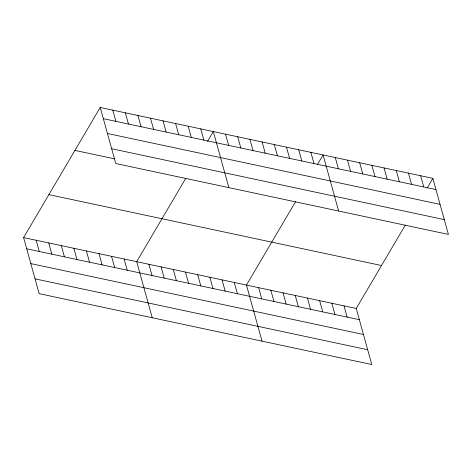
<?xml version="1.0" encoding="UTF-8"?>
<svg xmlns="http://www.w3.org/2000/svg" width="472" height="472" viewBox="0 0 472 472"><rect width="100%" height="100%" fill="white"/><g stroke="black" fill="none" stroke-linecap="round" stroke-linejoin="round"><path stroke-width="0.71" d="M405.33 225.079L356.23 308.464L371.777 364.537L39.152 293.655L23.6 237.581L100.223 107.463L432.848 178.345L448.4 234.419L115.77 163.536L100.223 107.463M185.797 178.292L136.691 261.683L152.244 317.756M207.538 141.376L213.315 131.564L228.867 187.632M295.566 201.686L246.461 285.076L262.013 341.144M317.302 164.769L323.084 154.952L338.63 211.025M427.072 188.163L432.848 178.345M103.333 118.678L435.963 189.561M107.439 133.482L440.063 204.364M111.669 148.733L444.294 219.616M74.936 150.403L114.731 158.881M48.887 194.641L381.512 265.529M23.6 237.581L356.23 308.464M26.709 248.803L359.339 319.686M30.816 263.6L363.446 334.489M35.046 278.852L367.67 349.734M420.652 175.749L423.767 186.965M408.457 173.147L411.566 184.363M396.262 170.551L399.371 181.767M384.066 167.949L387.176 179.165M371.871 165.347L374.98 176.569M359.67 162.751L362.785 173.967M347.475 160.15L350.584 171.371M335.279 157.554L338.389 168.769M310.889 152.356L313.998 163.572M344.029 305.868L347.144 317.084M298.688 149.754L301.803 160.976M331.834 303.266L334.949 314.488M286.492 147.158L289.607 158.374M319.638 300.67L322.748 311.886M274.297 144.556L277.406 155.778M307.443 298.068L310.552 309.29M262.102 141.96L265.211 153.176M295.248 295.472L298.357 306.688M249.906 139.358L253.016 150.58M283.053 292.87L286.162 304.092M237.711 136.762L240.82 147.978M270.851 290.274L273.966 301.49M225.51 134.16L228.625 145.382M258.656 287.672L261.765 298.894M200.748 128.885L203.863 140.101M234.265 282.474L237.375 293.696M188.186 126.207L191.296 137.423M222.07 279.878L225.179 291.094M175.619 123.528L178.729 134.744M209.869 277.276L212.984 288.498M163.052 120.85L166.162 132.071M197.674 274.68L200.789 285.896M150.485 118.171L153.595 129.393M185.478 272.078L188.588 283.3M137.918 115.492L141.034 126.714M173.283 269.482L176.392 280.698M125.351 112.82L128.467 124.036M161.088 266.881L164.197 278.102M112.79 110.141L115.9 121.357M148.892 264.285L152.002 275.5M124.13 259.004L127.239 270.226M111.563 256.325L114.672 267.547M98.996 253.647L102.105 264.869M86.429 250.974L89.538 262.19M73.862 248.296L76.977 259.512M61.295 245.617L64.41 256.833M48.734 242.938L51.843 254.154M36.167 240.26L39.276 251.476"/></g></svg>
